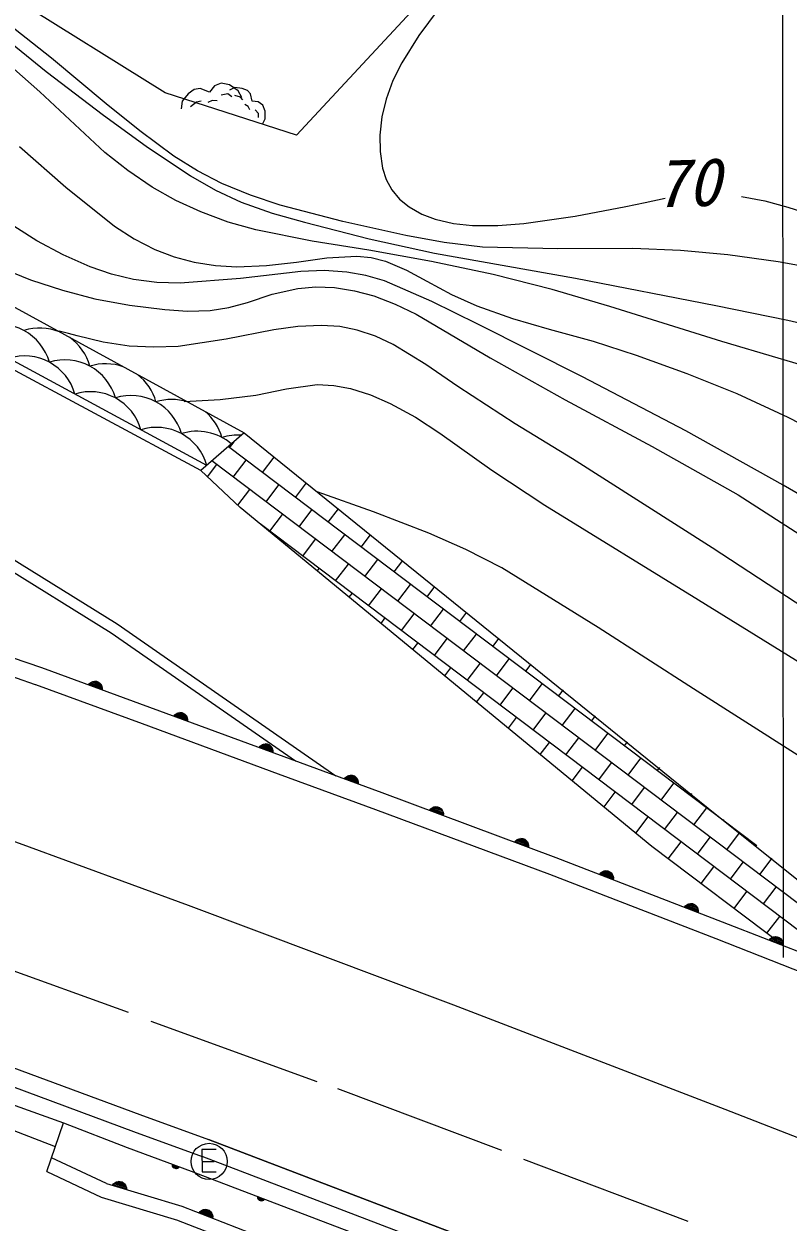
# Model space of a CAD drawing. Units: millimetres, scale not verified. Extents: x 40000 to 680000, y 20000 to 380000.
# Drawn here: x 498605 to 519626, y 286664 to 319648 of the extents above; entities that cross this region are included whole.
import ezdxf
from ezdxf.enums import TextEntityAlignment as Align

# ---------------------------------------------------------------- set-up
doc = ezdxf.new("R2010")
doc.units = ezdxf.units.MM
doc.header["$LTSCALE"] = 1000
doc.linetypes.add('CHAIN', pattern=[18.5, 12, -1.5, 3.5, -1.5])
for name, color, linetype, lineweight in [('M-BGD', 7, 'Continuous', 25), ('M-BGD-HTXT', 7, 'Continuous', 13), ('M-BMK', 2, 'CHAIN', 13)]:
    doc.layers.add(name, color=color, linetype=linetype, lineweight=lineweight)
doc.styles.add('ＭＳ ゴシック', font='')
doc.styles.get('ＭＳ ゴシック').set_extended_font_data('MS Gothic')

msp = doc.modelspace()

# ---------------------------------------------------------------- linework, layer by layer
at = {"layer": 'M-BGD'}
for p, q in [((502493, 317749), (495735, 321972)), ((509873, 320652), (506105, 316582)), ((506105, 316582), (502493, 317749)), ((503637, 307494), (490927, 314369)), ((503472, 307350), (490544, 314308)), ((496834, 312676), (504667, 308388)), ((504667, 308388), (503472, 307350)), ((504263, 307981), (504387, 308145)), ((504667, 308388), (517621, 297903)), ((518768, 297021), (504228, 308007)), ((503656, 307178), (503911, 307515)), ((523514, 292702), (503777, 307616)), ((504363, 307173), (504715, 307639)), ((505168, 307297), (505491, 307724)), ((504549, 306339), (503472, 307350)), ((504487, 306396), (504816, 306831)), ((505269, 306489), (505621, 306955)), ((506073, 306613), (506374, 307011)), ((515879, 297007), (504549, 306339)), ((505369, 305681), (505721, 306147)), ((506174, 305805), (506526, 306271)), ((506978, 305929), (507258, 306299)), ((521507, 293487), (505100, 305884)), ((506274, 304997), (506626, 305463)), ((507079, 305121), (507431, 305587)), ((507884, 305245), (508142, 305587)), ((497753, 305256), (501170, 303133)), ((505799, 305309), (505822, 305339)), ((497597, 305000), (501005, 302883)), ((507179, 304313), (507531, 304779)), ((507984, 304437), (508336, 304903)), ((508789, 304561), (509025, 304874)), ((498921, 301455), (489461, 304744)), ((506675, 304587), (506727, 304655)), ((508889, 303753), (509241, 304219)), ((509694, 303877), (509909, 304162)), ((507552, 303865), (507632, 303971)), ((508085, 303629), (508437, 304095)), ((509794, 303069), (510147, 303535)), ((501170, 303133), (507187, 298952)), ((508428, 303143), (508537, 303287)), ((508990, 302945), (509342, 303411)), ((510599, 303193), (510793, 303450)), ((496363, 302870), (499085, 301927)), ((501005, 302883), (506072, 299362)), ((510700, 302385), (511052, 302851)), ((509305, 302422), (509442, 302603)), ((509895, 302261), (510247, 302727)), ((511504, 302509), (511676, 302737)), ((511605, 301701), (511957, 302167)), ((499085, 301927), (508447, 298490)), ((510181, 301700), (510347, 301919)), ((510800, 301577), (511152, 302043)), ((512409, 301825), (512560, 302025)), ((500755, 301367), (500417, 301491)), ((500755, 301367), (500417, 301491)), ((500440, 301509), (500749, 301396)), ((500440, 301509), (500749, 301396)), ((500741, 301426), (500468, 301526)), ((500741, 301426), (500468, 301526)), ((500499, 301541), (500726, 301458)), ((500499, 301541), (500726, 301458)), ((500690, 301497), (500550, 301549)), ((500690, 301497), (500550, 301549)), ((512510, 301017), (512862, 301483)), ((498918, 301461), (501860, 300388)), ((500399, 301471), (500756, 301340)), ((500399, 301471), (500756, 301340)), ((511058, 300978), (511253, 301235)), ((511705, 300893), (512057, 301359)), ((513315, 301141), (513444, 301312)), ((502746, 300609), (503103, 300478)), ((502746, 300609), (503103, 300478)), ((503102, 300505), (502764, 300629)), ((503102, 300505), (502764, 300629)), ((502787, 300648), (503096, 300534)), ((502787, 300648), (503096, 300534)), ((503088, 300564), (502814, 300664)), ((503088, 300564), (502814, 300664)), ((502845, 300680), (503073, 300596)), ((502845, 300680), (503073, 300596)), ((503037, 300636), (502897, 300687)), ((503037, 300636), (502897, 300687)), ((511935, 300256), (512158, 300551)), ((512610, 300209), (512962, 300675)), ((513415, 300333), (513767, 300799)), ((514220, 300457), (514328, 300600)), ((501860, 300388), (505597, 299004)), ((512811, 299534), (513063, 299867)), ((513516, 299525), (513868, 299991)), ((514320, 299649), (514672, 300115)), ((515125, 299773), (515211, 299887)), ((505093, 299748), (505450, 299617)), ((505093, 299748), (505450, 299617)), ((505449, 299644), (505111, 299768)), ((505449, 299644), (505111, 299768)), ((505134, 299786), (505443, 299673)), ((505134, 299786), (505443, 299673)), ((505434, 299702), (505161, 299803)), ((505434, 299702), (505161, 299803)), ((505192, 299818), (505419, 299734)), ((505192, 299818), (505419, 299734)), ((505384, 299774), (505244, 299825)), ((505384, 299774), (505244, 299825)), ((513688, 298812), (513968, 299183)), ((514421, 298841), (514773, 299307)), ((515225, 298965), (515578, 299431)), ((516030, 299089), (516095, 299175)), ((505597, 299004), (508274, 298020)), ((507440, 298886), (507796, 298755)), ((507440, 298886), (507796, 298755)), ((507796, 298782), (507458, 298906)), ((507796, 298782), (507458, 298906)), ((507480, 298924), (507789, 298811)), ((507480, 298924), (507789, 298811)), ((507781, 298841), (507508, 298941)), ((507781, 298841), (507508, 298941)), ((507539, 298956), (507766, 298873)), ((507539, 298956), (507766, 298873)), ((507731, 298912), (507591, 298964)), ((507731, 298912), (507591, 298964)), ((515326, 298157), (515678, 298623)), ((516131, 298281), (516483, 298747)), ((508449, 298489), (513237, 296704)), ((514564, 298090), (514873, 298499)), ((516935, 298405), (516979, 298463)), ((508274, 298020), (513059, 296237)), ((508274, 298020), (513059, 296237)), ((509784, 298018), (510140, 297885)), ((509784, 298018), (510140, 297885)), ((510140, 297912), (509802, 298038)), ((510140, 297912), (509802, 298038)), ((509825, 298056), (510133, 297941)), ((509825, 298056), (510133, 297941)), ((510125, 297971), (509853, 298072)), ((510125, 297971), (509853, 298072)), ((509884, 298087), (510111, 298003)), ((509884, 298087), (510111, 298003)), ((510075, 298043), (509936, 298095)), ((510075, 298043), (509936, 298095)), ((516231, 297473), (516583, 297939)), ((517036, 297597), (517388, 298063)), ((517621, 297903), (524700, 292238)), ((515441, 297368), (515778, 297815)), ((517840, 297721), (517862, 297750)), ((512468, 297097), (512195, 297199)), ((512468, 297097), (512195, 297199)), ((512226, 297214), (512453, 297130)), ((512226, 297214), (512453, 297130)), ((512418, 297169), (512278, 297221)), ((512418, 297169), (512278, 297221)), ((517136, 296789), (517488, 297255)), ((517941, 296913), (518293, 297379)), ((512127, 297144), (512483, 297012)), ((512127, 297144), (512483, 297012)), ((512482, 297039), (512145, 297164)), ((512482, 297039), (512145, 297164)), ((512168, 297183), (512476, 297068)), ((512168, 297183), (512476, 297068)), ((519500, 294271), (515879, 297007)), ((516332, 296665), (516684, 297131)), ((513237, 296704), (517817, 294931)), ((518041, 296105), (518394, 296571)), ((518846, 296229), (519188, 296682)), ((513059, 296237), (517635, 294465)), ((513059, 296237), (517635, 294465)), ((514464, 296256), (514818, 296119)), ((514464, 296256), (514818, 296119)), ((514818, 296145), (514482, 296275)), ((514818, 296145), (514482, 296275)), ((514505, 296293), (514812, 296175)), ((514505, 296293), (514812, 296175)), ((514804, 296204), (514533, 296309)), ((514804, 296204), (514533, 296309)), ((514564, 296324), (514790, 296237)), ((514564, 296324), (514790, 296237)), ((514755, 296277), (514616, 296331)), ((514755, 296277), (514616, 296331)), ((517237, 295981), (517589, 296447)), ((518947, 295421), (519299, 295887)), ((518142, 295297), (518494, 295763)), ((516795, 295353), (517150, 295216)), ((516795, 295353), (517150, 295216)), ((517149, 295243), (516814, 295373)), ((517149, 295243), (516814, 295373)), ((516837, 295391), (517143, 295272)), ((516837, 295391), (517143, 295272)), ((517136, 295302), (516864, 295407)), ((517136, 295302), (516864, 295407)), ((516896, 295421), (517121, 295334)), ((516896, 295421), (517121, 295334)), ((517087, 295374), (516948, 295428)), ((517087, 295374), (516948, 295428)), ((517817, 294931), (520670, 293813)), ((519047, 294613), (519399, 295079)), ((517635, 294465), (520488, 293347)), ((517635, 294465), (520488, 293347)), ((519125, 294445), (519478, 294307)), ((519125, 294445), (519478, 294307)), ((519478, 294334), (519143, 294465)), ((519478, 294334), (519143, 294465)), ((519166, 294483), (519472, 294363)), ((519166, 294483), (519472, 294363)), ((519465, 294392), (519194, 294499)), ((519465, 294392), (519194, 294499)), ((519225, 294513), (519451, 294425)), ((519225, 294513), (519451, 294425)), ((519416, 294465), (519277, 294520)), ((519416, 294465), (519277, 294520)), ((501484, 292435), (496996, 294047)), ((501484, 292435), (496996, 294047)), ((506667, 290524), (502109, 292180)), ((506667, 290524), (502109, 292180)), ((498054, 291014), (501795, 289626)), ((498054, 291014), (501795, 289626)), ((495871, 290758), (499691, 289397)), ((497882, 290544), (501622, 289157)), ((511753, 288632), (507243, 290328)), ((511753, 288632), (507243, 290328)), ((495722, 290180), (499468, 288747)), ((501795, 289626), (503680, 288932)), ((501795, 289626), (503680, 288932)), ((499230, 288055), (499691, 289397)), ((499691, 289397), (501443, 288713)), ((501622, 289157), (503504, 288464)), ((501443, 288713), (503206, 288062)), ((503680, 288932), (516069, 284208)), ((516069, 284208), (503680, 288932)), ((500873, 287721), (499361, 288435)), ((515882, 283744), (503504, 288464)), ((503504, 288332), (503834, 288333)), ((516880, 286676), (512354, 288387)), ((516880, 286676), (512354, 288387)), ((499230, 288055), (500729, 287347)), ((502870, 288172), (502692, 288238)), ((502870, 288172), (502692, 288238)), ((502692, 288225), (502861, 288162)), ((502692, 288225), (502861, 288162)), ((502850, 288153), (502695, 288210)), ((502850, 288153), (502695, 288210)), ((502700, 288195), (502836, 288145)), ((502700, 288195), (502836, 288145)), ((502820, 288137), (502707, 288179)), ((502820, 288137), (502707, 288179)), ((502725, 288160), (502794, 288134)), ((502725, 288160), (502794, 288134)), ((503206, 288062), (515692, 283309)), ((500873, 287721), (502944, 287099)), ((500873, 287721), (502944, 287099)), ((501057, 287692), (501421, 287583)), ((501057, 287692), (501421, 287583)), ((501418, 287610), (501073, 287713)), ((501418, 287610), (501073, 287713)), ((501095, 287733), (501410, 287638)), ((501095, 287733), (501410, 287638)), ((501400, 287667), (501121, 287751)), ((501400, 287667), (501121, 287751)), ((501152, 287768), (501383, 287699)), ((501152, 287768), (501383, 287699)), ((501346, 287736), (501203, 287779)), ((501346, 287736), (501203, 287779)), ((500729, 287347), (502829, 286716)), ((505215, 287284), (505037, 287351)), ((505215, 287284), (505037, 287351)), ((505038, 287338), (505206, 287274)), ((505038, 287338), (505206, 287274)), ((505194, 287265), (505041, 287323)), ((505194, 287265), (505041, 287323)), ((505045, 287308), (505181, 287256)), ((505045, 287308), (505181, 287256)), ((502944, 287099), (515340, 282288)), ((502944, 287099), (515340, 282288)), ((503481, 286973), (503788, 286854)), ((503481, 286973), (503788, 286854)), ((503781, 286884), (503509, 286989)), ((503781, 286884), (503509, 286989)), ((503540, 287004), (503766, 286917)), ((503540, 287004), (503766, 286917)), ((503731, 286957), (503592, 287010)), ((503731, 286957), (503592, 287010)), ((505165, 287249), (505052, 287292)), ((505165, 287249), (505052, 287292)), ((505069, 287272), (505139, 287246)), ((505069, 287272), (505139, 287246)), ((502800, 286727), (515211, 281909)), ((503440, 286935), (503795, 286798)), ((503440, 286935), (503795, 286798)), ((503794, 286825), (503458, 286955)), ((503794, 286825), (503458, 286955))]:
    msp.add_line(p, q, dxfattribs=at)
for points in [[(522149, 305405), (519492, 306953), (516812, 308445), (513975, 309936), (511092, 311383), (509822, 312005), (508525, 312573), (508013, 312725), (507488, 312818), (506862, 312856), (506218, 312834), (504566, 312642), (502900, 312509), (502259, 312533), (501618, 312617), (501013, 312760), (500423, 312962), (499683, 313291), (498962, 313677), (494872, 316286), (490810, 318805), (487666, 320557)], [(510004, 320049), (509473, 319326), (508997, 318577), (508755, 318088), (508567, 317574), (508452, 317087), (508396, 316587), (508403, 316132), (508470, 315682), (508570, 315368), (508725, 315080), (508939, 314828), (509206, 314610), (509552, 314412), (509918, 314272), (510418, 314157), (510942, 314100), (511642, 314095), (512356, 314152), (513770, 314359), (515161, 314624), (515697, 314734), (516241, 314849)], [(525105, 311799), (522921, 312354), (520718, 312851), (519354, 313101), (517970, 313293), (516667, 313411), (515359, 313469), (513291, 313456), (511220, 313503), (510163, 313631), (509111, 313820), (507374, 314210), (505649, 314660), (504834, 314932), (504047, 315258), (503380, 315606), (502732, 316012), (501789, 316702), (500868, 317451), (499365, 318706), (497833, 319906)], [(520903, 309990), (517806, 310901), (514724, 311870), (513133, 312337), (511518, 312748), (509819, 313112), (508092, 313421), (506536, 313669), (504987, 313976), (504219, 314195), (503468, 314472), (502785, 314787), (502132, 315155), (501464, 315609), (500831, 316111), (499039, 317775), (497204, 319396)], [(497681, 319579), (499216, 318335), (500789, 317137), (501966, 316279), (503184, 315465), (503870, 315076), (504580, 314743), (505434, 314440), (506319, 314190), (508104, 313732), (509898, 313335), (513775, 312645), (517637, 311897), (519624, 311493), (521598, 311031)], [(504601, 317627), (504497, 317811), (504264, 317970), (504034, 318018), (503844, 317947), (503710, 317766), (503452, 317874), (503289, 317843), (503121, 317721), (502956, 317521), (502930, 317313)], [(504325, 317644), (504211, 317722), (504027, 317688)], [(505165, 316889), (505239, 317033), (505243, 317249), (505177, 317415), (505052, 317507), (504880, 317518), (504840, 317727), (504752, 317819), (504604, 317874), (504407, 317896), (504263, 317825)], [(504628, 317559), (504558, 317632), (504403, 317680)], [(503483, 317521), (503354, 317496), (503189, 317362)], [(503922, 317534), (503786, 317543), (503659, 317484)], [(504821, 317284), (504769, 317375), (504679, 317432)], [(505060, 317073), (505062, 317179), (504963, 317282)], [(498478, 316270), (499757, 315159), (501096, 314078), (501635, 313732), (502202, 313440), (502733, 313236), (503286, 313088), (503873, 312996), (504465, 312965), (505280, 312997), (506102, 313090), (506933, 313205), (507762, 313258), (508159, 313219), (508554, 313117), (509128, 312871), (509692, 312564), (510366, 312197), (511067, 311884), (512049, 311539), (513056, 311248), (514261, 310919), (515451, 310531), (516844, 310028), (518214, 309470), (519617, 308821), (520993, 308118)], [(518343, 314897), (518985, 314781), (519618, 314604), (520597, 314289), (521602, 314029), (525295, 313478), (528997, 312971)], [(497138, 313272), (498783, 312604), (499662, 312315), (500557, 312083), (501509, 311905), (502485, 311783), (503107, 311740), (503725, 311757), (504244, 311840), (504752, 311982), (505437, 312205), (506138, 312368), (506639, 312408), (507144, 312388), (507695, 312303), (508233, 312159), (508821, 311937), (509395, 311656), (511427, 310452), (513491, 309300), (515892, 308014), (518253, 306681), (522286, 304083)], [(521363, 302721), (517541, 305226), (513698, 307672), (512117, 308635), (510539, 309668), (509660, 310276), (508760, 310825), (508276, 311052), (507776, 311220), (507296, 311314), (506790, 311350), (506136, 311321), (505476, 311231), (504166, 310971), (502848, 310771), (502178, 310745), (501500, 310779), (500780, 310889), (500071, 311058), (499829, 311124), (499578, 311193)], [(503016, 309252), (504004, 309310), (504986, 309427), (505828, 309604), (506672, 309719), (507130, 309693), (507584, 309608), (508142, 309433), (508684, 309200), (509373, 308818), (510044, 308378), (511478, 307363), (512936, 306404), (517167, 303791), (521416, 301159), (525407, 298680), (529366, 296150), (532401, 294108)], [(542285, 285229), (538070, 287897), (533854, 290584), (529656, 293284), (525450, 295985), (521243, 298658), (517026, 301341), (514402, 303034), (511748, 304674), (510763, 305176), (509741, 305629), (508219, 306219), (506667, 306769)], [(503893, 288658), (503503, 288657), (503504, 288047), (503894, 288048)]]:
    msp.add_lwpolyline(points, dxfattribs=at)
for points in [[(500381, 301451), (500412, 301489), (500447, 301517), (500499, 301545), (500549, 301553), (500598, 301551), (500656, 301529), (500695, 301499), (500728, 301461), (500750, 301406), (500759, 301362), (500757, 301313)], [(500381, 301451), (500412, 301489), (500447, 301517), (500499, 301545), (500549, 301553), (500598, 301551), (500656, 301529), (500695, 301499), (500728, 301461), (500750, 301406), (500759, 301362), (500757, 301313)], [(502728, 300589), (502759, 300627), (502794, 300656), (502846, 300684), (502896, 300691), (502945, 300689), (503003, 300668), (503042, 300637), (503075, 300600), (503096, 300545), (503106, 300500), (503104, 300452)], [(502728, 300589), (502759, 300627), (502794, 300656), (502846, 300684), (502896, 300691), (502945, 300689), (503003, 300668), (503042, 300637), (503075, 300600), (503096, 300545), (503106, 300500), (503104, 300452)], [(505075, 299728), (505106, 299765), (505141, 299794), (505193, 299822), (505242, 299829), (505292, 299827), (505350, 299806), (505389, 299775), (505422, 299738), (505443, 299683), (505452, 299638), (505451, 299590)], [(505075, 299728), (505106, 299765), (505141, 299794), (505193, 299822), (505242, 299829), (505292, 299827), (505350, 299806), (505389, 299775), (505422, 299738), (505443, 299683), (505452, 299638), (505451, 299590)], [(507422, 298866), (507453, 298904), (507488, 298932), (507539, 298960), (507589, 298968), (507638, 298965), (507696, 298944), (507735, 298914), (507768, 298876), (507790, 298821), (507799, 298776), (507797, 298728)], [(507422, 298866), (507453, 298904), (507488, 298932), (507539, 298960), (507589, 298968), (507638, 298965), (507696, 298944), (507735, 298914), (507768, 298876), (507790, 298821), (507799, 298776), (507797, 298728)], [(509766, 297998), (509797, 298035), (509832, 298064), (509884, 298091), (509934, 298098), (509983, 298096), (510041, 298074), (510080, 298044), (510113, 298006), (510134, 297951), (510143, 297906), (510141, 297858)], [(509766, 297998), (509797, 298035), (509832, 298064), (509884, 298091), (509934, 298098), (509983, 298096), (510041, 298074), (510080, 298044), (510113, 298006), (510134, 297951), (510143, 297906), (510141, 297858)], [(512109, 297125), (512140, 297162), (512175, 297191), (512227, 297218), (512276, 297225), (512326, 297223), (512384, 297201), (512423, 297171), (512455, 297133), (512477, 297078), (512486, 297033), (512483, 296985)], [(512109, 297125), (512140, 297162), (512175, 297191), (512227, 297218), (512276, 297225), (512326, 297223), (512384, 297201), (512423, 297171), (512455, 297133), (512477, 297078), (512486, 297033), (512483, 296985)], [(514446, 296236), (514477, 296273), (514513, 296301), (514565, 296328), (514615, 296335), (514664, 296332), (514722, 296309), (514760, 296278), (514792, 296240), (514813, 296185), (514821, 296140), (514819, 296092)], [(514446, 296236), (514477, 296273), (514513, 296301), (514565, 296328), (514615, 296335), (514664, 296332), (514722, 296309), (514760, 296278), (514792, 296240), (514813, 296185), (514821, 296140), (514819, 296092)], [(516777, 295333), (516808, 295371), (516844, 295399), (516896, 295426), (516946, 295432), (516995, 295429), (517053, 295407), (517091, 295376), (517124, 295337), (517144, 295282), (517152, 295237), (517150, 295189)], [(516777, 295333), (516808, 295371), (516844, 295399), (516896, 295426), (516946, 295432), (516995, 295429), (517053, 295407), (517091, 295376), (517124, 295337), (517144, 295282), (517152, 295237), (517150, 295189)], [(519106, 294426), (519138, 294463), (519173, 294490), (519226, 294517), (519276, 294524), (519325, 294520), (519383, 294498), (519421, 294467), (519453, 294428), (519473, 294373), (519481, 294328), (519479, 294280)], [(519106, 294426), (519138, 294463), (519173, 294490), (519226, 294517), (519276, 294524), (519325, 294520), (519383, 294498), (519421, 294467), (519453, 294428), (519473, 294373), (519481, 294328), (519479, 294280)], [(502879, 288182), (502864, 288164), (502846, 288149), (502820, 288135), (502795, 288132), (502771, 288133), (502742, 288144), (502722, 288159), (502706, 288178), (502695, 288205), (502691, 288228), (502692, 288252)], [(502879, 288182), (502864, 288164), (502846, 288149), (502820, 288135), (502795, 288132), (502771, 288133), (502742, 288144), (502722, 288159), (502706, 288178), (502695, 288205), (502691, 288228), (502692, 288252)], [(501040, 287671), (501069, 287711), (501102, 287741), (501152, 287772), (501201, 287783), (501250, 287783), (501310, 287766), (501350, 287738), (501385, 287702), (501410, 287649), (501422, 287604), (501423, 287556)], [(501040, 287671), (501069, 287711), (501102, 287741), (501152, 287772), (501201, 287783), (501250, 287783), (501310, 287766), (501350, 287738), (501385, 287702), (501410, 287649), (501422, 287604), (501423, 287556)], [(505224, 287293), (505208, 287275), (505191, 287261), (505165, 287247), (505140, 287244), (505115, 287245), (505086, 287256), (505067, 287271), (505051, 287290), (505040, 287318), (505036, 287340), (505037, 287365)], [(505224, 287293), (505208, 287275), (505191, 287261), (505165, 287247), (505140, 287244), (505115, 287245), (505086, 287256), (505067, 287271), (505051, 287290), (505040, 287318), (505036, 287340), (505037, 287365)], [(503422, 286915), (503453, 286953), (503489, 286981), (503541, 287008), (503591, 287014), (503640, 287011), (503698, 286989), (503736, 286958), (503769, 286920), (503789, 286865), (503798, 286820), (503795, 286771)], [(503422, 286915), (503453, 286953), (503489, 286981), (503541, 287008), (503591, 287014), (503640, 287011), (503698, 286989), (503736, 286958), (503769, 286920), (503789, 286865), (503798, 286820), (503795, 286771)]]:
    msp.add_lwpolyline(points, close=True, dxfattribs=at)
msp.add_circle((503699, 288333), 498, dxfattribs=at)
for centre, start, end in [((497921, 309944), 15.7207, 107.4593), ((499037, 309837), 67.7696, 107.4593), ((499037, 309837), 15.7207, 54.9081), ((498621, 309069), 15.7207, 107.4593), ((499737, 308961), 15.7207, 107.4593), ((500853, 308855), 70.4378, 107.4593), ((500853, 308855), 15.7207, 52.24), ((500437, 308086), 15.7207, 107.4593), ((501553, 307979), 15.7207, 107.4593), ((502668, 307872), 72.4884, 107.4593), ((502668, 307872), 15.7207, 50.1893), ((502253, 307104), 15.7207, 107.4593), ((503368, 306997), 48.9218, 107.4593), ((504484, 306890), 85.6535, 107.4593)]:
    msp.add_arc(centre, 1438, start, end, dxfattribs=at)
at = {"layer": 'M-BGD-HTXT'}
msp.add_line((519469, 323546), (519489, 293945), dxfattribs=at)
at = {"layer": 'M-BMK'}
for points in [[(484244, 301990), (489131, 300368), (493997, 298687), (498474, 297091), (503122, 295389)], [(503122, 295389), (510423, 292643), (517889, 289769), (519753, 289044), (521803, 288246)]]:
    msp.add_lwpolyline(points, dxfattribs=at)

# ---------------------------------------------------------------- texts
at = {"layer": 'M-BGD', "style": 'ＭＳ ゴシック', "oblique": 15}
msp.add_text('70', height=1320, rotation=1.74, dxfattribs=at).set_placement((515989, 314198), align=Align.BOTTOM_LEFT)

doc.saveas('drawing.dxf')
